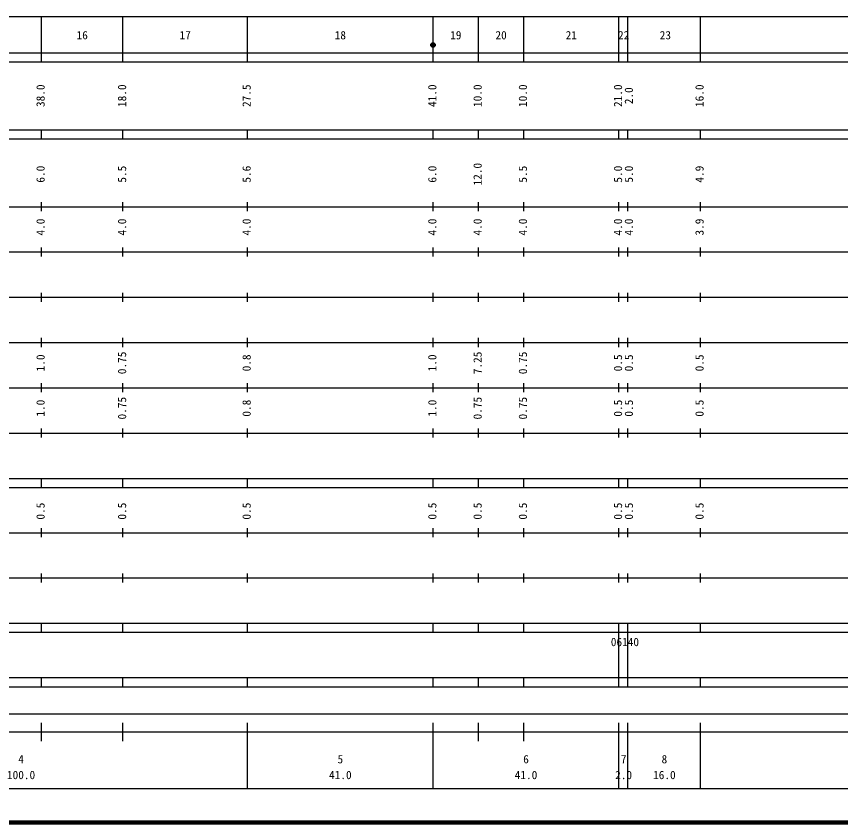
# Model space of a CAD drawing. Units: millimetres on the paper, enlarged 1000 times. Extents: x 40000 to 680000, y 20000 to 380000.
# Drawn here: x 316991 to 498944, y 20000 to 198000 of the extents above; entities that cross this region are included whole.
import ezdxf
from ezdxf.enums import TextEntityAlignment as Align

# ---------------------------------------------------------------- set-up
doc = ezdxf.new("R2010")
doc.units = ezdxf.units.MM
doc.header["$LTSCALE"] = 1000
doc.layers.add('M-TTL', color=2, linetype='Continuous', lineweight=140)
doc.layers.add('M-TTL-BAND', color=7, linetype='Continuous', lineweight=25)
doc.styles.add('ＭＳ ゴシック', font='')
doc.styles.get('ＭＳ ゴシック').set_extended_font_data('MS Gothic')

msp = doc.modelspace()

# ---------------------------------------------------------------- hatches: boundary and pattern name
at = {"layer": 'M-TTL-BAND'}
msp.add_hatch(color=256, dxfattribs=at).paths.add_polyline_path([(409447, 191711, 1), (408447, 191711, 1)])

# ---------------------------------------------------------------- linework, layer by layer
at = {"layer": 'M-TTL'}
msp.add_line((40000, 20000), (680000, 20000), dxfattribs=at)
at = {"layer": 'M-TTL-BAND'}
for p, q in [((68000, 198000), (579000, 198000)), ((322500, 188000), (322500, 198000)), ((340500, 188000), (340500, 198000)), ((368000, 188000), (368000, 198000)), ((409000, 188000), (409000, 198000)), ((419000, 188000), (419000, 198000)), ((429000, 188000), (429000, 198000)), ((450000, 188000), (450000, 198000)), ((452000, 188000), (452000, 198000)), ((468000, 188000), (468000, 198000)), ((40000, 190000), (579000, 190000)), ((40000, 188000), (579000, 188000)), ((40000, 173000), (579000, 173000)), ((322500, 171000), (322500, 173000)), ((340500, 171000), (340500, 173000)), ((368000, 171000), (368000, 173000)), ((409000, 171000), (409000, 173000)), ((419000, 171000), (419000, 173000)), ((429000, 171000), (429000, 173000)), ((450000, 171000), (450000, 173000)), ((452000, 171000), (452000, 173000)), ((468000, 171000), (468000, 173000)), ((40000, 171000), (579000, 171000)), ((322500, 155000), (322500, 157000)), ((340500, 155000), (340500, 157000)), ((368000, 155000), (368000, 157000)), ((409000, 155000), (409000, 157000)), ((419000, 155000), (419000, 157000)), ((429000, 155000), (429000, 157000)), ((450000, 155000), (450000, 157000)), ((452000, 155000), (452000, 157000)), ((468000, 155000), (468000, 157000)), ((40000, 156000), (579000, 156000)), ((46000, 146000), (579000, 146000)), ((322500, 145000), (322500, 147000)), ((340500, 145000), (340500, 147000)), ((368000, 145000), (368000, 147000)), ((409000, 145000), (409000, 147000)), ((419000, 145000), (419000, 147000)), ((429000, 145000), (429000, 147000)), ((450000, 145000), (450000, 147000)), ((452000, 145000), (452000, 147000)), ((468000, 145000), (468000, 147000)), ((322500, 135000), (322500, 137000)), ((340500, 135000), (340500, 137000)), ((368000, 135000), (368000, 137000)), ((409000, 135000), (409000, 137000)), ((419000, 135000), (419000, 137000)), ((429000, 135000), (429000, 137000)), ((450000, 135000), (450000, 137000)), ((452000, 135000), (452000, 137000)), ((468000, 135000), (468000, 137000)), ((52000, 136000), (579000, 136000)), ((46000, 126000), (579000, 126000)), ((322500, 125000), (322500, 127000)), ((340500, 125000), (340500, 127000)), ((368000, 125000), (368000, 127000)), ((409000, 125000), (409000, 127000)), ((419000, 125000), (419000, 127000)), ((429000, 125000), (429000, 127000)), ((450000, 125000), (450000, 127000)), ((452000, 125000), (452000, 127000)), ((468000, 125000), (468000, 127000)), ((322500, 115000), (322500, 117000)), ((340500, 115000), (340500, 117000)), ((368000, 115000), (368000, 117000)), ((409000, 115000), (409000, 117000)), ((419000, 115000), (419000, 117000)), ((429000, 115000), (429000, 117000)), ((450000, 115000), (450000, 117000)), ((452000, 115000), (452000, 117000)), ((468000, 115000), (468000, 117000)), ((52000, 116000), (579000, 116000)), ((46000, 106000), (579000, 106000)), ((322500, 105000), (322500, 107000)), ((340500, 105000), (340500, 107000)), ((368000, 105000), (368000, 107000)), ((409000, 105000), (409000, 107000)), ((419000, 105000), (419000, 107000)), ((429000, 105000), (429000, 107000)), ((450000, 105000), (450000, 107000)), ((452000, 105000), (452000, 107000)), ((468000, 105000), (468000, 107000)), ((40000, 96000), (579000, 96000)), ((322500, 94000), (322500, 96000)), ((340500, 94000), (340500, 96000)), ((368000, 94000), (368000, 96000)), ((409000, 94000), (409000, 96000)), ((419000, 94000), (419000, 96000)), ((429000, 94000), (429000, 96000)), ((450000, 94000), (450000, 96000)), ((452000, 94000), (452000, 96000)), ((468000, 94000), (468000, 96000)), ((40000, 94000), (579000, 94000)), ((49000, 84000), (579000, 84000)), ((322500, 83000), (322500, 85000)), ((340500, 83000), (340500, 85000)), ((368000, 83000), (368000, 85000)), ((409000, 83000), (409000, 85000)), ((419000, 83000), (419000, 85000)), ((429000, 83000), (429000, 85000)), ((450000, 83000), (450000, 85000)), ((452000, 83000), (452000, 85000)), ((468000, 83000), (468000, 85000)), ((322500, 73000), (322500, 75000)), ((340500, 73000), (340500, 75000)), ((368000, 73000), (368000, 75000)), ((409000, 73000), (409000, 75000)), ((419000, 73000), (419000, 75000)), ((429000, 73000), (429000, 75000)), ((450000, 73000), (450000, 75000)), ((452000, 73000), (452000, 75000)), ((468000, 73000), (468000, 75000)), ((40000, 74000), (579000, 74000)), ((40000, 64000), (579000, 64000)), ((322500, 62000), (322500, 64000)), ((340500, 62000), (340500, 64000)), ((368000, 62000), (368000, 64000)), ((409000, 62000), (409000, 64000)), ((419000, 62000), (419000, 64000)), ((429000, 62000), (429000, 64000)), ((450000, 62000), (450000, 64000)), ((452000, 62000), (452000, 64000)), ((468000, 62000), (468000, 64000)), ((40000, 62000), (579000, 62000)), ((450000, 52000), (450000, 62000)), ((452000, 52000), (452000, 62000)), ((40000, 52000), (579000, 52000)), ((322500, 50000), (322500, 52000)), ((340500, 50000), (340500, 52000)), ((368000, 50000), (368000, 52000)), ((409000, 50000), (409000, 52000)), ((419000, 50000), (419000, 52000)), ((429000, 50000), (429000, 52000)), ((450000, 50000), (450000, 52000)), ((452000, 50000), (452000, 52000)), ((468000, 50000), (468000, 52000)), ((40000, 50000), (579000, 50000)), ((225500, 44000), (537500, 44000)), ((322500, 38000), (322500, 42000)), ((340500, 38000), (340500, 42000)), ((368000, 27500), (368000, 42000)), ((409000, 27500), (409000, 42000)), ((419000, 38000), (419000, 42000)), ((429000, 38000), (429000, 42000)), ((450000, 27500), (450000, 42000)), ((452000, 27500), (452000, 42000)), ((468000, 27500), (468000, 42000)), ((40000, 40000), (579000, 40000)), ((68000, 27500), (579000, 27500))]:
    msp.add_line(p, q, dxfattribs=at)
msp.add_circle((408947, 191711), 500, dxfattribs=at)

# ---------------------------------------------------------------- texts
at = {"layer": 'M-TTL-BAND', "style": 'ＭＳ ゴシック'}
for s, p in [('16', (331500, 192405)), ('17', (354250, 192405)), ('18', (388500, 192405)), ('19', (414000, 192405)), ('20', (424000, 192405)), ('21', (439500, 192405)), ('22', (451070, 192405)), ('23', (460270, 192405)), ('4', (318000, 32523)), ('5', (388500, 32523)), ('6', (429500, 32523)), ('7', (451051, 32523)), ('8', (460053, 32523)), ('100.0', (318000, 29033)), ('41.0', (388500, 29033)), ('41.0', (429500, 29033)), ('2.0', (451051, 29033)), ('16.0', (460053, 29033))]:
    msp.add_text(s, height=1833, dxfattribs=at).set_placement(p, align=Align.BOTTOM_CENTER)
for s, p in [('38.0', (323763, 180500)), ('18.0', (341763, 180500)), ('27.5', (369263, 180500)), ('41.0', (410263, 180500)), ('10.0', (420263, 180500)), ('10.0', (430263, 180500)), ('21.0', (451263, 180500)), ('2.0', (453663, 180500)), ('16.0', (469263, 180500)), ('6.0', (323763, 163174)), ('5.5', (341763, 163174)), ('5.6', (369263, 163174)), ('6.0', (410263, 163174)), ('12.0', (420263, 163174)), ('5.5', (430263, 163174)), ('5.0', (451263, 163174)), ('5.0', (453663, 163174)), ('4.9', (469263, 163174)), ('4.0', (323763, 151500)), ('4.0', (341763, 151500)), ('4.0', (369263, 151500)), ('4.0', (410263, 151500)), ('4.0', (420263, 151500)), ('4.0', (430263, 151500)), ('4.0', (451263, 151500)), ('4.0', (453663, 151500)), ('3.9', (469263, 151500)), ('0.75', (341763, 121500)), ('7.25', (420263, 121500)), ('0.75', (430263, 121500)), ('1.0', (323763, 121500)), ('0.8', (369263, 121500)), ('1.0', (410263, 121500)), ('0.5', (451263, 121500)), ('0.5', (453663, 121500)), ('0.5', (469263, 121500)), ('1.0', (323763, 111500)), ('0.75', (341763, 111500)), ('0.8', (369263, 111500)), ('1.0', (410263, 111500)), ('0.75', (420263, 111500)), ('0.75', (430263, 111500)), ('0.5', (451263, 111500)), ('0.5', (453663, 111500)), ('0.5', (469263, 111500)), ('0.5', (323763, 88764)), ('0.5', (341763, 88764)), ('0.5', (369263, 88764)), ('0.5', (410263, 88764)), ('0.5', (420263, 88764)), ('0.5', (430263, 88764)), ('0.5', (451263, 88764)), ('0.5', (453663, 88764)), ('0.5', (469263, 88764))]:
    msp.add_text(s, height=1833, rotation=90, dxfattribs=at).set_placement(p, align=Align.BOTTOM_CENTER)
msp.add_text('06140', height=1833, dxfattribs=at).set_placement((448225, 58405), align=Align.BOTTOM_LEFT)

doc.saveas('drawing.dxf')
